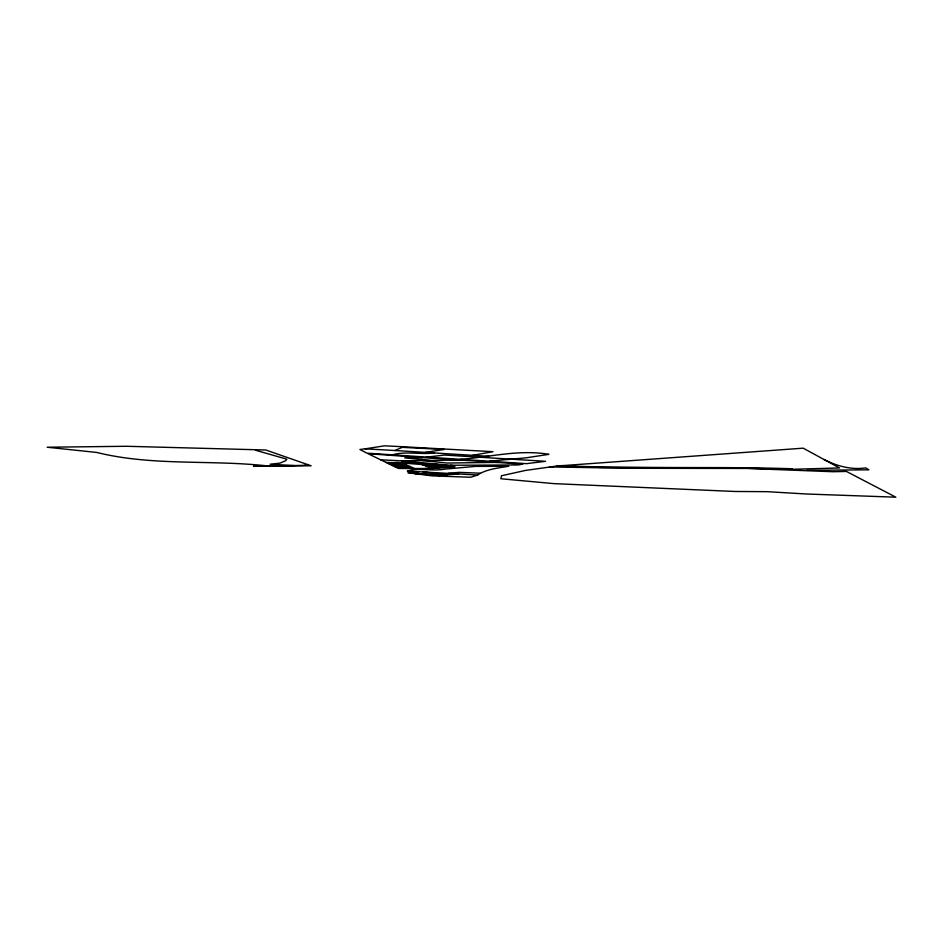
<?xml version="1.0" encoding="UTF-8"?>
<svg xmlns="http://www.w3.org/2000/svg" width="943" height="943" viewBox="0 0 943 943"><rect width="100%" height="100%" fill="white"/><g stroke="black" fill="none" stroke-linecap="round" stroke-linejoin="round"><path stroke-width="1.41" d="M477.559 475.024C486.27 469.166 497.951 468.07 508.725 466.255L475.284 466.408L444.566 469.142C432.224 471.417 419.329 467.457 407.293 471.087L477.559 475.024L470.793 477.252L431.894 475.85L407.871 472.761L418.668 471.759M556.676 466.054L803.212 448.173L839.506 467.964L791.354 469.319L728.562 467.822L601.988 467.445L556.676 466.054L525.463 470.427L501.535 475.744L500.827 478.738L554.048 483.641L735.104 491.48L767.119 491.668L806.182 493.991L895.85 497.185L846.437 471.441L833.093 471.724L746.986 468.459L633.024 468.294L549.404 466.95M426.189 457.19L444.601 455.056L545.561 461.304L526.536 463.661L366.921 453.159L359.943 449.493L365.165 448.833L394.976 450.506L403.463 446.77L492.989 451.697L472.596 455.328M307.607 464.557L303.198 465.382L253.514 466.184L311.131 465.795L265.808 450L126.492 446.275L47.15 447.23L96.669 452.44C153.143 466.431 211.586 459.43 268.908 466.09M434.405 452.958C420.272 454.726 405.867 450.919 391.793 454.986M460.219 459.347C489.9 457.202 518.933 449.163 548.85 454.349L525.923 457.85L489.511 461.162M425.246 452.381L444.306 449.469L402.131 447.347M365.165 448.833L384.567 445.815L403.463 446.77M438.024 475.578L458.652 473.905M448.455 473.245L459.241 472.36L480.164 473.209M428.641 468.341L447.76 466.879L446.298 465.936L423.289 464.993M380.677 459.807L401.541 460.856L461.999 460.007M450.483 465.264L518.355 464.958L522.799 464.121L422.77 457.626L404.688 457.874L429.843 460.408M498.152 462.376L447.336 463.037L422.323 460.514M806.854 470.321L868.916 469.814L865.792 467.905C850.869 470.015 837.078 466.101 824.088 459.536L825.703 460.432M792.285 468.765C715.218 466.172 638.057 469.225 561.002 465.606M386.017 462.376L401.824 462.919L411.537 467.94L396.484 467.422M387.019 462.848L402.755 463.402M421.639 464.062L437.375 464.604M387.997 463.331L403.663 463.873M422.464 464.522L438.13 465.076M388.976 463.803L404.571 464.345M398.96 464.439L406.81 464.71L403.734 463.119M446.534 466.101L431.21 465.3M389.942 464.262L405.466 464.805M390.897 464.722L406.362 465.264M391.852 465.182L407.246 465.724M392.795 465.642L409.616 466.172L414.154 468.541M442.173 467.304L425.717 466.361L445.509 467.056L444.07 466.148L424.102 465.453L420.802 463.579L436.609 464.133L439.627 465.995M393.726 466.09L408.979 466.62M394.657 466.537L409.84 467.068M395.577 466.974L410.7 467.504M294.039 465.606L270.099 464.204L279.965 463.154L285.694 460.703L286.861 459.182L255.529 450.247M422.77 457.626L368.006 453.689L398.7 468.482L432.118 468.518L454.962 466.773L452.522 465.441L401.541 460.856M415.12 473.751L441.076 475.319M394.976 450.506L489.122 456.353M409.144 473.009L443.54 475.119M396.543 462.541L433.697 465.5M423.065 471.865L447.536 474.789M428.546 465.606L430.114 466.514M434.145 467.033L435.489 467.822M441.1 466.903L441.831 467.351M451.449 466.644C432.849 466.467 411.69 473.952 395.082 462.494L418.303 463.296L450.282 465.877L451.449 466.644"/></g></svg>
